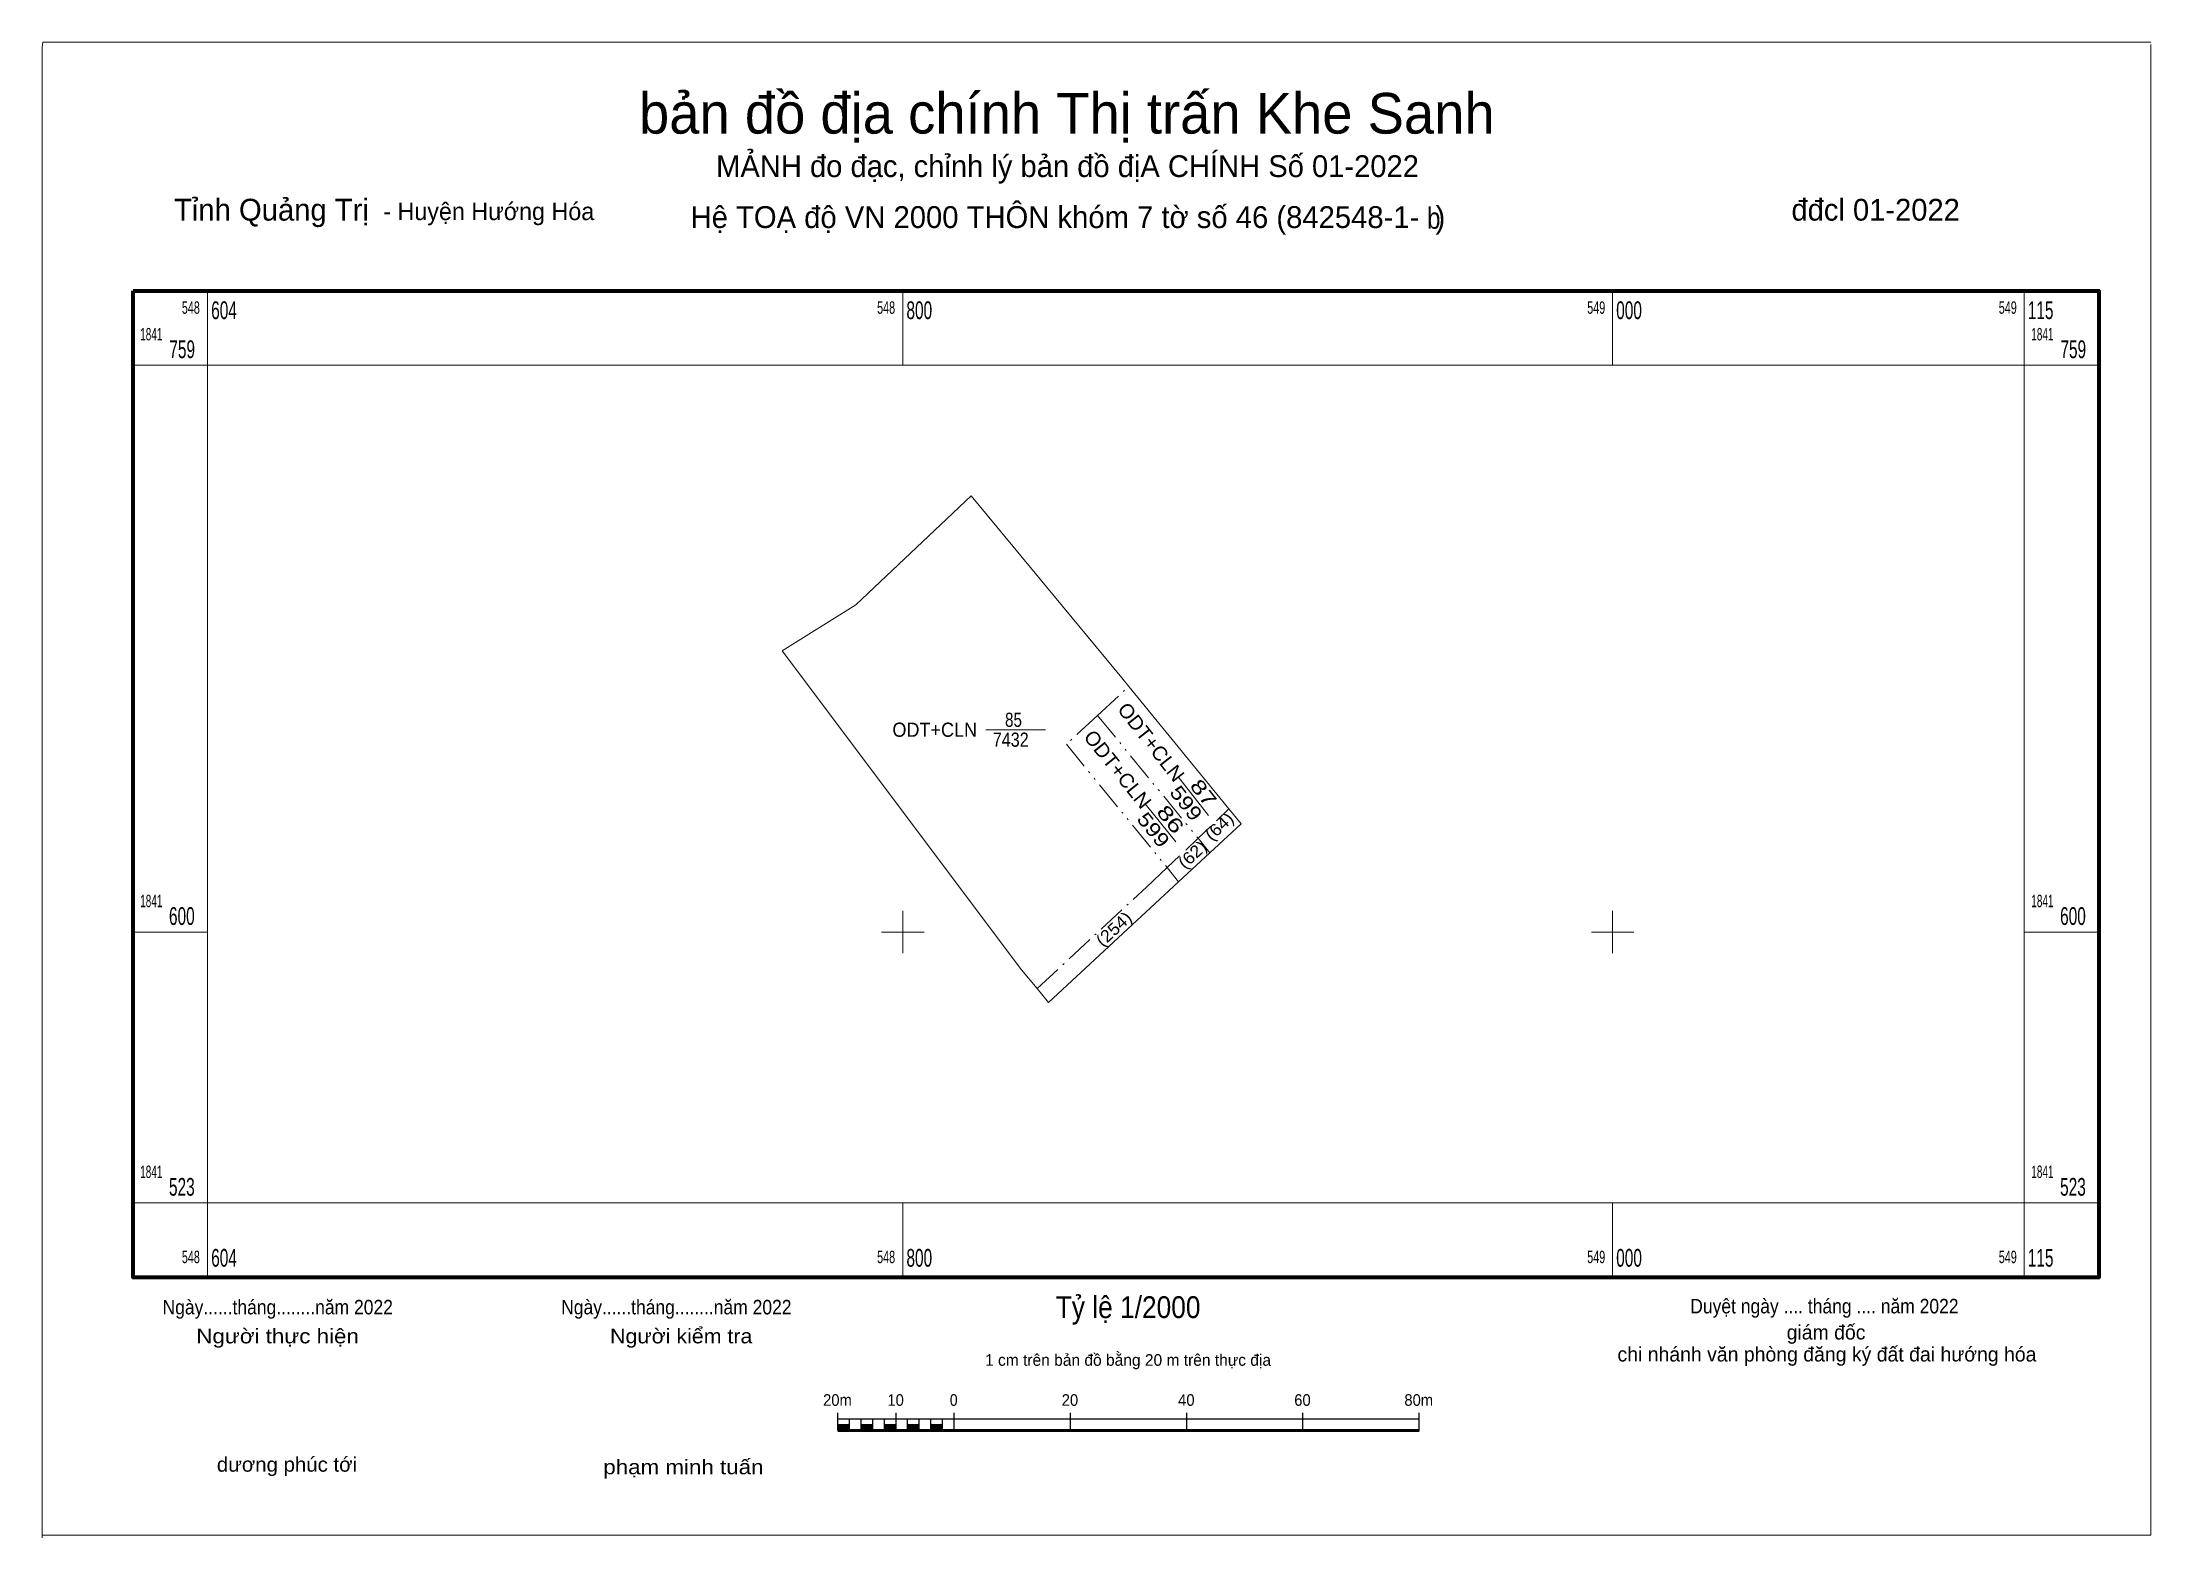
# Model space of a CAD drawing. Header units: metres. Extents: x 548557 to 549152, y 1841429 to 1841851.
import ezdxf
from ezdxf.enums import TextEntityAlignment as Align

# ---------------------------------------------------------------- set-up
doc = ezdxf.new("R2010")
doc.units = ezdxf.units.M
doc.header["$LTSCALE"] = 1.6
for name, pattern in [('DASH_DOUBLE_DOT', [9.2, 5, -1.2, 0.3, -1.2, 0.3, -1.2]), ('DOT_DASHED', [7.7, 5, -1.2, 0.3, -1.2]), ('MEDIUM_DASHED', [4.5, 3, -1.5])]:
    doc.linetypes.add(name, pattern=pattern)
for name, color, linetype, lineweight in [('10', 7, 'Continuous', 13), ('11', 7, 'Continuous', 13), ('13', 7, 'Continuous', 13), ('2', 7, 'Continuous', 25), ('30', 7, 'MEDIUM_DASHED', 13), ('63', 7, 'Continuous', 13), ('9', 7, 'DASH_DOUBLE_DOT', 13)]:
    doc.layers.add(name, color=color, linetype=linetype, lineweight=lineweight)
doc.layers.add('36', color=7, linetype='Continuous')
doc.layers.add('4', color=7, linetype='Continuous')

msp = doc.modelspace()

# ---------------------------------------------------------------- hatches: boundary and pattern name
at = {"layer": '2'}
for points in [[(548781.69, 1841459.59), (548784.97, 1841459.59), (548784.97, 1841461.23), (548781.69, 1841461.23)], [(548788.24, 1841459.59), (548791.52, 1841459.59), (548791.52, 1841461.23), (548788.24, 1841461.23)], [(548794.79, 1841459.59), (548798.07, 1841459.59), (548798.07, 1841461.23), (548794.79, 1841461.23)], [(548801.35, 1841459.59), (548804.62, 1841459.59), (548804.62, 1841461.23), (548801.35, 1841461.23)], [(548807.9, 1841459.59), (548811.17, 1841459.59), (548811.17, 1841461.23), (548807.9, 1841461.23)]]:
    msp.add_hatch(color=256, dxfattribs=at).paths.add_polyline_path(points)

# ---------------------------------------------------------------- linework, layer by layer
at = {"layer": '10'}
for p, q in [((548863.65, 1841669.21), (548891.89, 1841634.67)), ((548877.71, 1841614.18), (548886.51, 1841622.34))]:
    msp.add_line(p, q, dxfattribs=at)
for points in [[(548837.8, 1841584.05), (548833.44, 1841589.38), (548765.97, 1841679.19), (548786.77, 1841692.14), (548819.23, 1841722.85), (548861.69, 1841671.61), (548863.65, 1841669.21)], [(548891.89, 1841634.67), (548895.3, 1841630.5), (548886.51, 1841622.34)], [(548837.8, 1841584.05), (548841.03, 1841580.11), (548877.71, 1841614.18)]]:
    msp.add_lwpolyline(points, dxfattribs=at)
at = {"layer": '11'}
for p, q in [((548557.64, 1841850.71), (549151.64, 1841850.71)), ((549151.65, 1841850.07), (549151.65, 1841430.07)), ((549151.64, 1841430.06), (548557.64, 1841430.06))]:
    msp.add_line(p, q, dxfattribs=at)
msp.add_lwpolyline([(548557.47, 1841429.32), (548557.47, 1841849.32), (548557.64, 1841850.71)], dxfattribs=at)
at = {"layer": '13'}
for p, q in [((548823.38, 1841657), (548840.22, 1841657)), ((548877.64, 1841643.65), (548886.11, 1841632.81)), ((548868.29, 1841636.14), (548876.89, 1841625.42))]:
    msp.add_line(p, q, dxfattribs=at)
at = {"layer": '2'}
for p, q in [((548781.69, 1841459.59), (548781.69, 1841464.51)), ((548781.69, 1841462.87), (548945.48, 1841462.87)), ((548784.97, 1841459.59), (548784.97, 1841462.87)), ((548788.24, 1841459.59), (548788.24, 1841462.87)), ((548791.52, 1841459.59), (548791.52, 1841462.87)), ((548794.79, 1841459.59), (548794.79, 1841462.87)), ((548798.07, 1841459.59), (548798.07, 1841464.51)), ((548801.35, 1841459.59), (548801.35, 1841462.87)), ((548804.62, 1841459.59), (548804.62, 1841462.87)), ((548807.9, 1841459.59), (548807.9, 1841462.87)), ((548811.17, 1841459.59), (548811.17, 1841462.87)), ((548814.45, 1841459.59), (548814.45, 1841464.51)), ((548847.21, 1841459.59), (548847.21, 1841464.51)), ((548879.97, 1841459.59), (548879.97, 1841464.51)), ((548912.72, 1841459.59), (548912.72, 1841464.51)), ((548945.48, 1841459.59), (548945.48, 1841464.51))]:
    msp.add_line(p, q, dxfattribs=at)
at = {"layer": '2', "lineweight": 53}
msp.add_line((548781.69, 1841459.59), (548945.48, 1841459.59), dxfattribs=at)
at = {"layer": '2', "lineweight": 13}
for points in [[(548781.69, 1841459.59), (548784.97, 1841459.59), (548784.97, 1841461.23), (548781.69, 1841461.23)], [(548788.24, 1841459.59), (548791.52, 1841459.59), (548791.52, 1841461.23), (548788.24, 1841461.23)], [(548794.79, 1841459.59), (548798.07, 1841459.59), (548798.07, 1841461.23), (548794.79, 1841461.23)], [(548801.35, 1841459.59), (548804.62, 1841459.59), (548804.62, 1841461.23), (548801.35, 1841461.23)], [(548807.9, 1841459.59), (548811.17, 1841459.59), (548811.17, 1841461.23), (548807.9, 1841461.23)]]:
    msp.add_lwpolyline(points, close=True, dxfattribs=at)
at = {"layer": '30'}
msp.add_line((548874.46, 1841618.15), (548883.18, 1841626.41), dxfattribs=at)
msp.add_lwpolyline([(548883.18, 1841626.41), (548891.89, 1841634.67), (548891.89, 1841634.67)], dxfattribs=at)
at = {"layer": '30', "linetype": 'DOT_DASHED'}
msp.add_lwpolyline([(548837.8, 1841584.05), (548868.7, 1841612.69), (548874.46, 1841618.15)], dxfattribs=at)
at = {"layer": '63'}
for p, q in [((548604.09, 1841759.69), (548604.09, 1841780.69)), ((548800, 1841759.69), (548800, 1841780.69)), ((549000, 1841759.69), (549000, 1841780.69)), ((549115.97, 1841759.69), (549115.97, 1841780.69)), ((548604.09, 1841759.69), (548583.09, 1841759.69)), ((549115.97, 1841759.69), (549136.97, 1841759.69)), ((548800, 1841594), (548800, 1841606)), ((549000, 1841594), (549000, 1841606)), ((548604.09, 1841600), (548583.09, 1841600)), ((548794, 1841600), (548806, 1841600)), ((548994, 1841600), (549006, 1841600)), ((549115.97, 1841600), (549136.97, 1841600)), ((548604.09, 1841523.71), (548583.09, 1841523.71)), ((548604.09, 1841523.71), (548604.09, 1841502.71)), ((548800, 1841523.71), (548800, 1841502.71)), ((549000, 1841523.71), (549000, 1841502.71)), ((549115.97, 1841523.71), (549115.97, 1841502.71)), ((549115.97, 1841523.71), (549136.97, 1841523.71))]:
    msp.add_line(p, q, dxfattribs=at)
at = {"layer": '63', "lineweight": 70}
msp.add_lwpolyline([(548583.09, 1841780.69), (549136.97, 1841780.69), (549136.97, 1841502.71), (548583.09, 1841502.71)], close=True, dxfattribs=at)
at = {"layer": '63'}
msp.add_lwpolyline([(548604.09, 1841759.69), (549115.97, 1841759.69), (549115.97, 1841523.71), (548604.09, 1841523.71)], close=True, dxfattribs=at)
at = {"layer": '9'}
for p, q in [((548854.86, 1841661.05), (548863.65, 1841669.21)), ((548854.86, 1841661.05), (548883.18, 1841626.41)), ((548883.18, 1841626.41), (548886.51, 1841622.34)), ((548874.46, 1841618.15), (548877.71, 1841614.18))]:
    msp.add_line(p, q, dxfattribs=at)
msp.add_lwpolyline([(548854.86, 1841661.05), (548846.06, 1841652.89), (548874.46, 1841618.15)], dxfattribs=at)

# ---------------------------------------------------------------- texts
at = {"layer": '13', "width": 0.8}
msp.add_text('85', height=4, dxfattribs=at).set_placement((548831.17, 1841657.8), align=Align.CENTER)
at = {"layer": '13'}
for s, rotation, width, p in [('87', 308.011, 1.35, (548883.118, 1841637.947)), ('86', 308.718, 1.4, (548873.839, 1841630.511))]:
    msp.add_text(s, height=4, rotation=rotation, dxfattribs=dict(at, width=width)).set_placement(p, align=Align.CENTER)
at = {"layer": '2'}
for s, height, p in [('bản đồ địa chính Thị trấn Khe Sanh', 11.46, (548846.195, 1841824.95)), ('MẢNH đo đạc, chỉnh lý bản đồ địA CHÍNH Số 01-2022', 6.139, (548846.39, 1841812.71)), ('Hệ TOẠ độ VN 2000 THÔN khóm 7 tờ số 46 (842548-1-  )', 6.156, (548846.505, 1841798.35)), ('giám đốc', 4.09, (549060.14, 1841485.19)), ('chi nhánh văn phòng đăng ký đất đai hướng hóa', 4.094, (549060.39, 1841479)), ('1 cm trên bản đồ bằng 20 m trên thực địa', 3.275, (548863.45, 1841477.79))]:
    msp.add_text(s, height=height, dxfattribs=at).set_placement(p, align=Align.CENTER)
for s, height, p in [('Tỉnh Quảng Trị ', 6.156, (548594.62, 1841800.43)), ('- Huyện Hướng Hóa', 4.912, (548653.58, 1841800.59))]:
    msp.add_text(s, height=height, dxfattribs=at).set_placement(p)
msp.add_text(' đđcl 01-2022', height=6.14, dxfattribs=at).set_placement((549097.85, 1841800.43), align=Align.RIGHT)
at = {"layer": '2', "width": 1.05}
for rotation, p in [(308.011, (548876.478, 1841641.893)), (308.718, (548867.212, 1841634.302))]:
    msp.add_text('ODT+CLN', height=4, rotation=rotation, dxfattribs=at).set_placement(p, align=Align.RIGHT)
at = {"layer": '2', "width": 0.95}
msp.add_text('ODT+CLN', height=4, dxfattribs=at).set_placement((548820.91, 1841655), align=Align.RIGHT)
at = {"layer": '2'}
for s, height, width, p in [('Ngày......tháng........năm 2022', 4.094, 0.9, (548623.845, 1841492.27)), ('Ngày......tháng........năm 2022', 4.094, 0.9, (548736.165, 1841492.27)), ('Tỷ lệ 1/2000', 6.158, 0.9, (548863.47, 1841491.23)), ('Duyệt ngày .... tháng .... năm 2022', 4.094, 0.9, (549059.67, 1841492.55)), ('Người kiểm tra', 4.094, 1.1, (548737.545, 1841484.11)), ('Người thực hiện', 4.094, 1.15, (548623.81, 1841484.11)), ('20m', 3.275, 0.95, (548781.56, 1841466.51)), ('10', 3.275, 0.95, (548797.96, 1841466.51)), ('0', 3.275, 0.9, (548814.325, 1841466.51)), ('20', 3.275, 0.95, (548847.08, 1841466.51)), ('40', 3.275, 0.95, (548879.88, 1841466.51)), ('60', 3.275, 0.95, (548912.6, 1841466.51)), ('80m', 3.275, 0.95, (548945.36, 1841466.51)), ('dương phúc tới', 4.094, 1.05, (548626.445, 1841447.95)), ('phạm minh tuấn', 4.094, 1.15, (548738.155, 1841447.23))]:
    msp.add_text(s, height=height, dxfattribs=dict(at, width=width)).set_placement(p, align=Align.CENTER)
at = {"layer": '36', "width": 0.85}
msp.add_text('b', height=6, dxfattribs=at).set_placement((548949.6, 1841798.13), align=Align.CENTER)
at = {"layer": '4', "width": 0.85}
msp.add_text('7432', height=4, dxfattribs=at).set_placement((548830.39, 1841652.2), align=Align.CENTER)
at = {"layer": '4', "width": 1.2}
for rotation, p in [(308.011, (548878.24, 1841635.082)), (308.718, (548869.028, 1841627.551))]:
    msp.add_text('599', height=4, rotation=rotation, dxfattribs=at).set_placement(p, align=Align.CENTER)
at = {"layer": '63', "width": 0.65}
for s, height, p in [('548', 3.5, (548601.9, 1841774.19)), ('548', 3.5, (548797.81, 1841774.19)), ('549', 3.5, (548997.91, 1841774.19)), ('549', 3.5, (549113.88, 1841774.19)), ('759', 5, (548600.54, 1841761.69)), ('759', 5, (549133.42, 1841761.69)), ('600', 5, (548600.45, 1841602)), ('600', 5, (549133.33, 1841602)), ('523', 5, (548600.45, 1841525.71)), ('523', 5, (549133.33, 1841525.71)), ('548', 3.5, (548601.9, 1841506.71)), ('548', 3.5, (548797.81, 1841506.71)), ('549', 3.5, (548997.91, 1841506.71)), ('549', 3.5, (549113.88, 1841506.71))]:
    msp.add_text(s, height=height, dxfattribs=at).set_placement(p, align=Align.RIGHT)
at = {"layer": '63'}
for s, height, width, p in [('604', 5, 0.65, (548605.09, 1841772.69)), ('800', 5, 0.65, (548801, 1841772.69)), ('000', 5, 0.65, (549001, 1841772.69)), ('115', 5, 0.65, (549116.97, 1841772.69)), ('1841', 3.5, 0.6, (548585.09, 1841766.69)), ('1841', 3.5, 0.6, (549117.97, 1841766.69)), ('1841', 3.5, 0.6, (548585.09, 1841607)), ('1841', 3.5, 0.6, (549117.97, 1841607)), ('1841', 3.5, 0.6, (548585.09, 1841530.71)), ('1841', 3.5, 0.6, (549117.97, 1841530.71)), ('604', 5, 0.65, (548605.09, 1841505.71)), ('800', 5, 0.65, (548801, 1841505.71)), ('000', 5, 0.65, (549001, 1841505.71)), ('115', 5, 0.65, (549116.97, 1841505.71))]:
    msp.add_text(s, height=height, dxfattribs=dict(at, width=width)).set_placement(p)
at = {"layer": '63', "width": 1.1}
for s, p in [('(64)', (548890.298, 1841628.497)), ('(62)', (548882.738, 1841620.577)), ('(254)', (548860.588, 1841599.62))]:
    msp.add_text(s, height=3.4, rotation=42.877, dxfattribs=at).set_placement(p, align=Align.CENTER)

doc.saveas('drawing.dxf')
